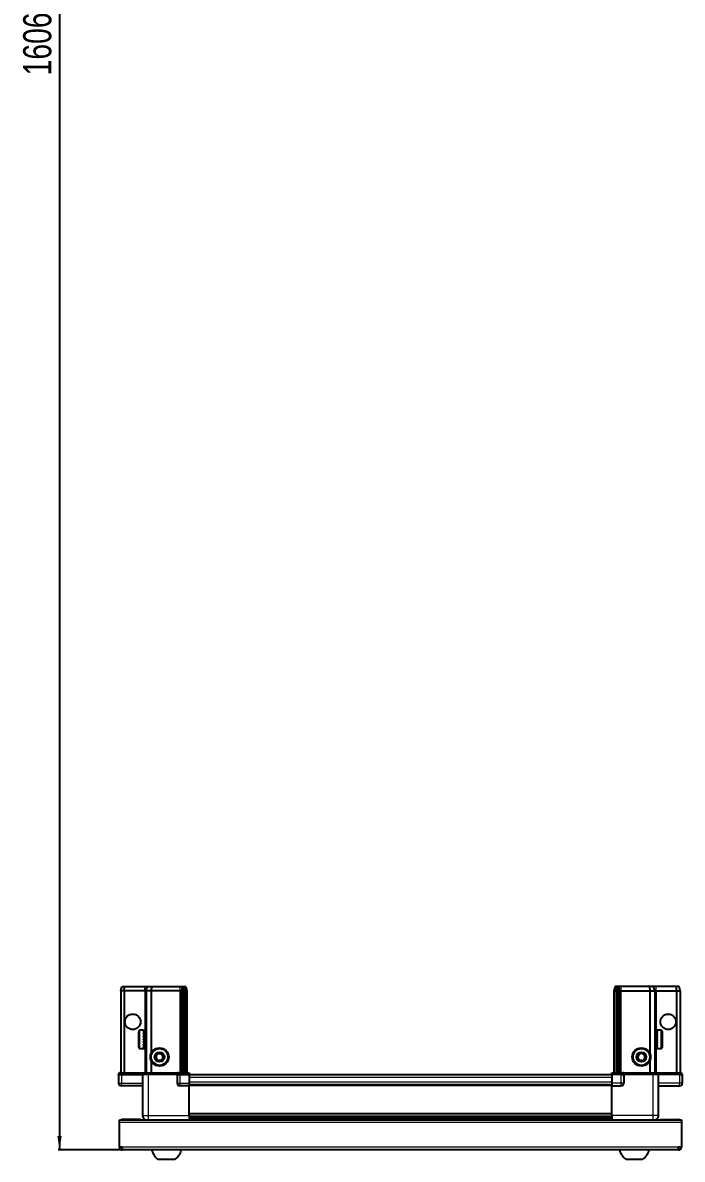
# Model space of a CAD drawing. Header units: millimetres. Extents: x 1021 to 3841, y -1038 to 1690.
# Drawn here: x 1077 to 1545, y -1038 to -231 of the extents above; entities that cross this region are included whole.
import ezdxf

# ---------------------------------------------------------------- set-up
doc = ezdxf.new("R2010")
doc.units = ezdxf.units.MM
doc.layers.add('FORMAT', color=7, linetype='Continuous')
doc.styles.add('SLDTEXTSTYLE0', font='TXT', dxfattribs={"width": 0.75})
doc.dimstyles.new('SLDDIMSTYLE0', dxfattribs={"dimtxt": 20, "dimasz": 10, "dimexe": 0, "dimexo": 0.0625, "dimgap": 5, "dimtad": 2, "dimdec": 1, "dimrnd": 1e-09, "dimzin": 12, "dimdsep": 46, "dimtxsty": 'SLDTEXTSTYLE0', "dimsah": 1, "dimcen": 0.09, "dimadec": 0, "dimazin": 3, "dimtfac": 1, "dimtofl": 0, "dimtmove": 0, "dimatfit": 3, "dimfxl": 0, "dimfrac": 2, "dimtolj": 1, "dimtzin": 12, "dimarcsym": 0})

# ---------------------------------------------------------------- blocks, each defined once
blk = doc.blocks.new('_D_8')
at = {"layer": 'FORMAT'}
for p, q in [((1146.72, 575.42), (1101.63, 575.42)), ((1102.63, 575.42), (1102.63, -1031.28)), ((1147.22, -1031.28), (1101.63, -1031.28))]:
    blk.add_line(p, q, dxfattribs=at)
for points in [[(1102.63, 575.42), (1101.09, 565.42), (1104.17, 565.42)], [(1102.63, -1031.28), (1104.17, -1021.28), (1101.09, -1021.28)]]:
    blk.add_solid(points, dxfattribs=at)
at = {"layer": 'FORMAT', "insert": (1076.85, -268.57), "char_height": 20, "attachment_point": 1, "rotation": 90, "style": 'SLDTEXTSTYLE0'}
blk.add_mtext('1606,7', dxfattribs=at)

msp = doc.modelspace()

# ---------------------------------------------------------------- linework, layer by layer
at = {"color": 7, "linetype": 'Continuous', "lineweight": 25}
for p, q in [((1146.13, -918.28), (1146.93, -915.28)), ((1146.13, -918.28), (1146.13, -976.58)), ((1148.63, -918.28), (1146.13, -918.28)), ((1146.93, -915.28), (1148.78, -915.28)), ((1148.63, -918.28), (1148.78, -915.28)), ((1163.13, -918.28), (1148.63, -918.28)), ((1148.63, -918.28), (1148.63, -976.58)), ((1148.78, -915.28), (1163.13, -915.28)), ((1163.13, -915.28), (1164.93, -915.28)), ((1164.13, -918.28), (1163.13, -918.28)), ((1164.13, -918.28), (1164.93, -915.28)), ((1164.13, -918.28), (1164.13, -976.58)), ((1167.63, -918.28), (1164.13, -918.28)), ((1164.93, -915.28), (1167.96, -915.28)), ((1167.96, -915.28), (1167.63, -918.28)), ((1188.13, -918.28), (1167.63, -918.28)), ((1167.63, -918.28), (1167.63, -962.78)), ((1167.96, -915.28), (1188.13, -915.28)), ((1188.13, -915.28), (1189.93, -915.28)), ((1189.13, -918.28), (1188.13, -918.28)), ((1189.93, -915.28), (1189.13, -918.28)), ((1190.13, -918.28), (1189.13, -918.28)), ((1189.13, -918.28), (1189.13, -976.58)), ((1189.93, -915.28), (1190.67, -915.28)), ((1190.67, -915.28), (1190.13, -918.28)), ((1190.13, -918.28), (1190.13, -976.58)), ((1191.63, -918.28), (1190.13, -918.28)), ((1190.67, -915.28), (1191.17, -915.28)), ((1191.17, -915.28), (1192.33, -915.28)), ((1191.17, -915.28), (1191.63, -918.28)), ((1191.63, -918.28), (1191.63, -976.58)), ((1193.13, -918.28), (1191.63, -918.28)), ((1192.33, -915.28), (1193.13, -918.28)), ((1193.13, -918.28), (1193.13, -976.58)), ((1496.93, -915.28), (1496.13, -918.28)), ((1496.13, -918.28), (1497.63, -918.28)), ((1496.13, -918.28), (1496.13, -976.58)), ((1498.08, -915.28), (1496.93, -915.28)), ((1498.08, -915.28), (1497.63, -918.28)), ((1497.63, -918.28), (1499.13, -918.28)), ((1497.63, -918.28), (1497.63, -976.58)), ((1498.58, -915.28), (1498.08, -915.28)), ((1498.58, -915.28), (1499.13, -918.28)), ((1499.33, -915.28), (1498.58, -915.28)), ((1499.13, -918.28), (1499.13, -976.58)), ((1499.13, -918.28), (1500.13, -918.28)), ((1499.33, -915.28), (1500.13, -918.28)), ((1501.13, -915.28), (1499.33, -915.28)), ((1500.13, -918.28), (1500.13, -976.58)), ((1500.13, -918.28), (1501.13, -918.28)), ((1521.3, -915.28), (1501.13, -915.28)), ((1501.13, -918.28), (1521.63, -918.28)), ((1521.3, -915.28), (1521.63, -918.28)), ((1524.33, -915.28), (1521.3, -915.28)), ((1521.63, -918.28), (1521.63, -962.78)), ((1521.63, -918.28), (1525.13, -918.28)), ((1525.13, -918.28), (1524.33, -915.28)), ((1526.13, -915.28), (1524.33, -915.28)), ((1525.13, -918.28), (1525.13, -976.58)), ((1525.13, -918.28), (1526.13, -918.28)), ((1540.47, -915.28), (1526.13, -915.28)), ((1526.13, -918.28), (1540.63, -918.28)), ((1540.63, -918.28), (1540.47, -915.28)), ((1542.33, -915.28), (1540.47, -915.28)), ((1540.63, -918.28), (1540.63, -976.58)), ((1540.63, -918.28), (1543.13, -918.28)), ((1543.13, -918.28), (1542.33, -915.28)), ((1543.13, -918.28), (1543.13, -976.58)), ((1158.93, -958.48), (1158.93, -947.08)), ((1162.13, -946.28), (1159.73, -946.28)), ((1162.13, -946.28), (1162.13, -946.29)), ((1162.13, -946.29), (1162.63, -946.29)), ((1162.13, -946.47), (1162.63, -946.47)), ((1162.13, -946.47), (1162.13, -946.69)), ((1162.13, -946.69), (1162.63, -946.69)), ((1162.13, -947.27), (1162.63, -947.27)), ((1162.13, -947.27), (1162.13, -947.69)), ((1162.13, -947.69), (1162.63, -947.69)), ((1162.13, -948.6), (1162.63, -948.6)), ((1162.13, -948.6), (1162.13, -949.19)), ((1162.13, -949.19), (1162.63, -949.19)), ((1162.13, -950.35), (1162.63, -950.35)), ((1162.13, -950.35), (1162.13, -951.04)), ((1162.13, -951.04), (1162.63, -951.04)), ((1162.63, -946.47), (1162.63, -946.29)), ((1162.63, -946.69), (1162.63, -946.47)), ((1162.63, -947.27), (1162.63, -946.69)), ((1162.63, -947.69), (1162.63, -947.27)), ((1162.63, -948.6), (1162.63, -947.69)), ((1162.73, -948.38), (1162.63, -948.38)), ((1162.63, -949.19), (1162.63, -948.6)), ((1162.63, -950.35), (1162.63, -949.19)), ((1162.63, -951.04), (1162.63, -950.35)), ((1162.63, -952.33), (1162.63, -951.04)), ((1162.73, -957.18), (1162.73, -948.38)), ((1163.61, -949.47), (1163.13, -948.78)), ((1163.13, -956.78), (1163.13, -948.78)), ((1164.1, -948.78), (1163.61, -949.47)), ((1163.61, -956.09), (1163.61, -949.47)), ((1164.13, -948.78), (1164.1, -948.78)), ((1164.1, -956.78), (1164.1, -948.78)), ((1525.16, -948.78), (1525.13, -948.78)), ((1525.65, -949.47), (1525.16, -948.78)), ((1525.16, -948.78), (1525.16, -956.78)), ((1526.13, -948.78), (1525.65, -949.47)), ((1525.65, -949.47), (1525.65, -956.09)), ((1526.13, -948.78), (1526.13, -956.78)), ((1526.63, -948.38), (1526.53, -948.38)), ((1526.53, -948.38), (1526.53, -957.18)), ((1529.53, -946.28), (1526.63, -946.28)), ((1527.13, -946.28), (1526.63, -946.28)), ((1526.63, -946.28), (1526.63, -946.33)), ((1526.63, -946.33), (1526.63, -946.61)), ((1527.13, -946.33), (1526.63, -946.33)), ((1527.13, -946.61), (1526.63, -946.61)), ((1526.63, -946.61), (1526.63, -946.89)), ((1527.13, -946.89), (1526.63, -946.89)), ((1526.63, -946.89), (1526.63, -947.55)), ((1527.13, -947.55), (1526.63, -947.55)), ((1526.63, -947.55), (1526.63, -948.02)), ((1526.63, -948.02), (1526.63, -949)), ((1527.13, -948.02), (1526.63, -948.02)), ((1527.13, -949), (1526.63, -949)), ((1526.63, -949), (1526.63, -949.62)), ((1526.63, -949.62), (1526.63, -950.82)), ((1527.13, -949.62), (1526.63, -949.62)), ((1527.13, -950.82), (1526.63, -950.82)), ((1526.63, -950.82), (1526.63, -951.45)), ((1527.13, -951.45), (1526.63, -951.45)), ((1526.63, -951.53), (1526.63, -952.83)), ((1527.13, -951.53), (1526.63, -951.53)), ((1527.13, -946.33), (1527.13, -946.28)), ((1527.13, -946.89), (1527.13, -946.61)), ((1527.13, -948.02), (1527.13, -947.55)), ((1527.13, -949.62), (1527.13, -949)), ((1527.13, -951.53), (1527.13, -950.82)), ((1530.33, -947.08), (1530.33, -958.48)), ((1159.73, -959.28), (1162.13, -959.28)), ((1162.13, -952.33), (1162.63, -952.33)), ((1162.13, -952.33), (1162.13, -953.07)), ((1162.13, -952.47), (1162.63, -952.47)), ((1162.13, -952.97), (1162.63, -952.97)), ((1162.13, -953.07), (1162.63, -953.07)), ((1162.13, -954.35), (1162.63, -954.35)), ((1162.13, -954.35), (1162.13, -955.06)), ((1162.13, -955.06), (1162.63, -955.06)), ((1162.13, -956.22), (1162.63, -956.22)), ((1162.13, -956.22), (1162.13, -956.83)), ((1162.13, -956.83), (1162.63, -956.83)), ((1162.13, -957.76), (1162.63, -957.76)), ((1162.13, -957.76), (1162.13, -958.2)), ((1162.13, -958.2), (1162.63, -958.2)), ((1162.13, -958.81), (1162.63, -958.81)), ((1162.13, -958.81), (1162.13, -959.04)), ((1162.13, -959.04), (1162.63, -959.04)), ((1162.13, -959.26), (1162.63, -959.26)), ((1162.13, -959.26), (1162.13, -959.28)), ((1162.13, -959.27), (1162.63, -959.27)), ((1162.63, -952.47), (1162.63, -952.33)), ((1162.63, -953.07), (1162.63, -952.97)), ((1162.63, -954.35), (1162.63, -953.07)), ((1162.63, -955.06), (1162.63, -954.35)), ((1162.63, -956.22), (1162.63, -955.06)), ((1162.63, -956.83), (1162.63, -956.22)), ((1162.63, -957.76), (1162.63, -956.83)), ((1162.63, -957.18), (1162.73, -957.18)), ((1162.63, -958.2), (1162.63, -957.76)), ((1162.63, -958.81), (1162.63, -958.2)), ((1162.63, -959.04), (1162.63, -958.81)), ((1162.63, -959.26), (1162.63, -959.04)), ((1162.63, -959.27), (1162.63, -959.26)), ((1163.13, -956.78), (1163.61, -956.09)), ((1163.61, -956.09), (1164.1, -956.78)), ((1164.1, -956.78), (1164.13, -956.78)), ((1525.13, -956.78), (1525.16, -956.78)), ((1525.16, -956.78), (1525.65, -956.09)), ((1525.65, -956.09), (1526.13, -956.78)), ((1526.53, -957.18), (1526.63, -957.18)), ((1527.13, -952.83), (1526.63, -952.83)), ((1527.13, -953.31), (1526.63, -953.31)), ((1526.63, -953.31), (1526.63, -953.57)), ((1526.63, -953.57), (1526.63, -954.84)), ((1527.13, -953.57), (1526.63, -953.57)), ((1527.13, -954.84), (1526.63, -954.84)), ((1526.63, -954.84), (1526.63, -955.52)), ((1526.63, -955.52), (1526.63, -956.64)), ((1527.13, -955.52), (1526.63, -955.52)), ((1527.13, -956.64), (1526.63, -956.64)), ((1526.63, -956.64), (1526.63, -957.21)), ((1526.63, -957.21), (1526.63, -958.07)), ((1527.13, -957.21), (1526.63, -957.21)), ((1527.13, -958.07), (1526.63, -958.07)), ((1526.63, -958.07), (1526.63, -958.46)), ((1526.63, -958.46), (1526.63, -958.98)), ((1527.13, -958.46), (1526.63, -958.46)), ((1527.13, -958.98), (1526.63, -958.98)), ((1526.63, -958.98), (1526.63, -959.16)), ((1526.63, -959.16), (1526.63, -959.28)), ((1527.13, -959.16), (1526.63, -959.16)), ((1526.63, -959.28), (1529.53, -959.28)), ((1527.13, -953.57), (1527.13, -952.83)), ((1527.13, -955.52), (1527.13, -954.84)), ((1527.13, -957.21), (1527.13, -956.64)), ((1527.13, -958.46), (1527.13, -958.07)), ((1527.13, -959.16), (1527.13, -958.98)), ((1167.63, -967.78), (1167.63, -976.58)), ((1521.63, -967.78), (1521.63, -976.58)), ((1145.13, -976.58), (1144.63, -977.45)), ((1144.63, -977.78), (1144.63, -977.45)), ((1144.63, -977.78), (1146.63, -977.78)), ((1144.63, -977.78), (1144.63, -983.78)), ((1146.63, -976.58), (1145.13, -976.58)), ((1146.63, -976.58), (1161.43, -976.58)), ((1161.43, -977.78), (1146.63, -977.78)), ((1146.63, -977.78), (1161.43, -977.78)), ((1161.43, -976.58), (1161.63, -976.58)), ((1161.63, -977.78), (1161.43, -977.78)), ((1161.63, -977.78), (1161.63, -976.58)), ((1161.63, -976.58), (1165.63, -976.58)), ((1165.63, -977.78), (1161.63, -977.78)), ((1161.63, -977.78), (1161.63, -1006.78)), ((1165.63, -976.58), (1185.93, -976.58)), ((1185.93, -977.78), (1165.63, -977.78)), ((1185.93, -976.58), (1186.13, -976.58)), ((1186.13, -977.78), (1185.93, -977.78)), ((1186.13, -977.78), (1186.13, -976.58)), ((1186.81, -976.58), (1186.13, -976.58)), ((1186.13, -977.78), (1188.13, -977.78)), ((1186.13, -977.78), (1186.13, -983.78)), ((1186.81, -976.58), (1194.63, -976.58)), ((1194.63, -977.45), (1188.13, -977.45)), ((1194.63, -977.78), (1188.13, -977.78)), ((1188.13, -977.78), (1194.63, -977.78)), ((1194.63, -976.58), (1194.63, -977.45)), ((1194.63, -977.45), (1194.63, -977.45)), ((1194.63, -977.78), (1194.63, -977.45)), ((1194.63, -977.78), (1194.63, -977.78)), ((1194.63, -977.78), (1194.63, -983.78)), ((1494.63, -977.93), (1194.63, -977.93)), ((1194.63, -983.78), (1194.63, -985.78)), ((1494.63, -977.45), (1494.63, -976.58)), ((1494.63, -976.58), (1502.45, -976.58)), ((1501.13, -977.45), (1494.63, -977.45)), ((1494.63, -977.78), (1494.63, -977.45)), ((1501.13, -977.78), (1494.63, -977.78)), ((1494.63, -977.78), (1494.63, -983.78)), ((1494.63, -983.78), (1494.63, -985.78)), ((1501.13, -977.78), (1503.13, -977.78)), ((1503.13, -977.78), (1501.13, -977.78)), ((1503.13, -976.58), (1502.45, -976.58)), ((1503.13, -977.78), (1503.13, -976.58)), ((1503.13, -976.58), (1503.33, -976.58)), ((1503.33, -977.78), (1503.13, -977.78)), ((1503.13, -977.78), (1503.13, -983.78)), ((1503.33, -976.58), (1523.63, -976.58)), ((1523.63, -977.78), (1503.33, -977.78)), ((1523.63, -976.58), (1527.63, -976.58)), ((1527.63, -977.78), (1523.63, -977.78)), ((1527.63, -977.78), (1527.63, -976.58)), ((1527.63, -976.58), (1527.83, -976.58)), ((1527.83, -977.78), (1527.63, -977.78)), ((1527.63, -977.78), (1527.63, -1006.78)), ((1527.83, -976.58), (1542.63, -976.58)), ((1542.63, -977.78), (1527.83, -977.78)), ((1544.13, -976.58), (1542.63, -976.58)), ((1542.63, -977.78), (1544.63, -977.78)), ((1544.63, -977.45), (1544.13, -976.58)), ((1544.63, -977.45), (1544.13, -976.58)), ((1544.63, -977.78), (1544.63, -977.45)), ((1544.63, -977.78), (1544.63, -977.45)), ((1544.63, -977.78), (1544.63, -977.78)), ((1544.63, -977.78), (1544.63, -983.78)), ((1161.63, -985.78), (1146.63, -985.78)), ((1194.63, -985.78), (1188.13, -985.78)), ((1494.63, -985.13), (1194.63, -985.13)), ((1194.63, -1006.78), (1194.63, -985.78)), ((1494.63, -985.78), (1501.13, -985.78)), ((1494.63, -1006.78), (1494.63, -985.78)), ((1527.63, -985.78), (1542.63, -985.78)), ((1194.63, -1007.8), (1494.63, -1007.8)), ((1194.63, -1007.84), (1494.63, -1007.84)), ((1145.13, -1009.78), (1544.13, -1009.78)), ((1145.13, -1011.88), (1145.13, -1009.78)), ((1145.13, -1029.18), (1145.13, -1011.88)), ((1160.13, -1009.68), (1147.23, -1009.68)), ((1160.13, -1009.68), (1160.13, -1009.78)), ((1218.51, -1009.63), (1194.63, -1009.63)), ((1213.13, -1009.78), (1213.13, -1009.63)), ((1213.17, -1009.78), (1213.17, -1009.63)), ((1213.44, -1009.78), (1213.44, -1009.63)), ((1213.7, -1009.78), (1213.7, -1009.63)), ((1214.35, -1009.78), (1214.35, -1009.63)), ((1214.82, -1009.78), (1214.82, -1009.63)), ((1215.78, -1009.78), (1215.78, -1009.63)), ((1216.4, -1009.78), (1216.4, -1009.63)), ((1217.59, -1009.78), (1217.59, -1009.63)), ((1218.25, -1009.78), (1218.25, -1009.63)), ((1218.3, -1009.78), (1218.3, -1009.63)), ((1219.6, -1009.63), (1218.51, -1009.63)), ((1219.6, -1009.78), (1219.6, -1009.63)), ((1219.6, -1009.63), (1219.6, -1009.63)), ((1220.33, -1009.63), (1219.6, -1009.63)), ((1219.61, -1009.78), (1219.61, -1009.63)), ((1220.11, -1009.78), (1220.11, -1009.63)), ((1220.33, -1009.78), (1220.33, -1009.63)), ((1220.75, -1009.63), (1220.33, -1009.63)), ((1220.33, -1009.63), (1220.33, -1009.63)), ((1468.51, -1009.63), (1220.75, -1009.63)), ((1221.61, -1009.78), (1221.61, -1009.63)), ((1222.3, -1009.78), (1222.3, -1009.63)), ((1223.42, -1009.78), (1223.42, -1009.63)), ((1224, -1009.78), (1224, -1009.63)), ((1224.87, -1009.78), (1224.87, -1009.63)), ((1225.27, -1009.78), (1225.27, -1009.63)), ((1225.8, -1009.78), (1225.8, -1009.63)), ((1225.99, -1009.78), (1225.99, -1009.63)), ((1226.13, -1009.78), (1226.13, -1009.63)), ((1463.13, -1009.78), (1463.13, -1009.63)), ((1463.3, -1009.78), (1463.3, -1009.63)), ((1463.51, -1009.78), (1463.51, -1009.63)), ((1464.07, -1009.78), (1464.07, -1009.63)), ((1464.49, -1009.78), (1464.49, -1009.63)), ((1465.39, -1009.78), (1465.39, -1009.63)), ((1465.97, -1009.78), (1465.97, -1009.63)), ((1467.12, -1009.78), (1467.12, -1009.63)), ((1467.81, -1009.78), (1467.81, -1009.63)), ((1469.09, -1009.63), (1468.51, -1009.63)), ((1469.09, -1009.78), (1469.09, -1009.63)), ((1469.1, -1009.63), (1469.09, -1009.63)), ((1469.83, -1009.63), (1469.1, -1009.63)), ((1469.27, -1009.78), (1469.27, -1009.63)), ((1469.77, -1009.78), (1469.77, -1009.63)), ((1469.83, -1009.78), (1469.83, -1009.63)), ((1470.86, -1009.63), (1469.83, -1009.63)), ((1469.83, -1009.63), (1469.83, -1009.63)), ((1494.63, -1009.63), (1470.75, -1009.63)), ((1471.12, -1009.78), (1471.12, -1009.63)), ((1471.83, -1009.78), (1471.83, -1009.63)), ((1473, -1009.78), (1473, -1009.63)), ((1473.61, -1009.78), (1473.61, -1009.63)), ((1474.55, -1009.78), (1474.55, -1009.63)), ((1475, -1009.78), (1475, -1009.63)), ((1475.62, -1009.78), (1475.62, -1009.63)), ((1475.87, -1009.78), (1475.87, -1009.63)), ((1476.11, -1009.78), (1476.11, -1009.63)), ((1476.13, -1009.78), (1476.13, -1009.63)), ((1529.13, -1009.68), (1529.13, -1009.78)), ((1529.13, -1009.68), (1542.03, -1009.68)), ((1544.13, -1009.78), (1544.13, -1011.88)), ((1544.13, -1011.88), (1544.13, -1029.18)), ((1147.23, -1029.18), (1145.13, -1029.18)), ((1147.23, -1029.18), (1147.23, -1031.28)), ((1542.03, -1031.28), (1147.23, -1031.28)), ((1544.13, -1029.18), (1542.03, -1029.18)), ((1542.03, -1031.28), (1542.03, -1029.18)), ((1172.63, -1037.88), (1184.63, -1037.88)), ((1504.63, -1037.88), (1516.63, -1037.88))]:
    msp.add_line(p, q, dxfattribs=at)
at = {"color": 8, "linetype": 'Continuous', "lineweight": 18}
for p, q in [((1163.13, -918.28), (1163.13, -915.28)), ((1163.13, -918.28), (1163.13, -948.78)), ((1188.13, -915.28), (1188.13, -918.28)), ((1188.13, -918.28), (1188.13, -976.58)), ((1501.13, -915.28), (1501.13, -918.28)), ((1501.13, -918.28), (1501.13, -976.58)), ((1526.13, -918.28), (1526.13, -915.28)), ((1526.13, -918.28), (1526.13, -948.78)), ((1159.73, -959.28), (1159.73, -946.28)), ((1529.53, -946.28), (1529.53, -959.28)), ((1163.13, -956.78), (1163.13, -976.58)), ((1526.13, -956.78), (1526.13, -976.58)), ((1144.63, -983.78), (1146.63, -983.78)), ((1146.63, -977.78), (1146.63, -976.58)), ((1146.63, -977.78), (1146.63, -983.78)), ((1146.63, -983.78), (1161.63, -983.78)), ((1146.63, -985.78), (1146.63, -983.78)), ((1161.43, -977.78), (1161.43, -976.58)), ((1165.63, -977.78), (1165.63, -976.58)), ((1165.63, -977.78), (1165.63, -1006.78)), ((1185.93, -977.78), (1185.93, -976.58)), ((1186.13, -983.78), (1188.13, -983.78)), ((1188.13, -977.78), (1188.13, -977.45)), ((1188.13, -977.78), (1188.13, -983.78)), ((1188.13, -983.78), (1194.63, -983.78)), ((1188.13, -983.78), (1188.13, -985.78)), ((1194.63, -977.78), (1194.63, -977.45)), ((1494.63, -979.93), (1194.63, -979.93)), ((1494.63, -983.13), (1194.63, -983.13)), ((1501.13, -983.78), (1494.63, -983.78)), ((1501.13, -977.78), (1501.13, -977.45)), ((1501.13, -977.78), (1501.13, -983.78)), ((1501.13, -983.78), (1501.13, -985.78)), ((1503.13, -983.78), (1501.13, -983.78)), ((1503.33, -976.58), (1503.33, -977.78)), ((1523.63, -977.78), (1523.63, -976.58)), ((1523.63, -977.78), (1523.63, -1006.78)), ((1542.63, -983.78), (1527.63, -983.78)), ((1527.83, -976.58), (1527.83, -977.78)), ((1542.63, -977.78), (1542.63, -976.58)), ((1542.63, -977.78), (1542.63, -983.78)), ((1544.63, -983.78), (1542.63, -983.78)), ((1542.63, -985.78), (1542.63, -983.78)), ((1494.63, -985.78), (1194.63, -985.78)), ((1165.63, -1006.78), (1194.63, -1006.78)), ((1194.63, -1005.18), (1494.63, -1005.18)), ((1494.63, -1006.6), (1194.63, -1006.6)), ((1523.63, -1006.78), (1494.63, -1006.78)), ((1544.13, -1011.88), (1145.13, -1011.88)), ((1147.23, -1009.78), (1147.23, -1009.68)), ((1194.63, -1009.04), (1494.63, -1009.04)), ((1542.03, -1009.78), (1542.03, -1009.68)), ((1542.03, -1029.18), (1147.23, -1029.18))]:
    msp.add_line(p, q, dxfattribs=at)
at = {"color": 7, "linetype": 'Continuous', "lineweight": 25, "flags": 128}
for points in [[(1147.23, -1009.68), (1146.82, -1009.72), (1146.59, -1009.78)], [(1542.67, -1009.78), (1542.44, -1009.72), (1542.03, -1009.68)]]:
    msp.add_lwpolyline(points, dxfattribs=at)
at = {"color": 7, "linetype": 'Continuous', "lineweight": 25}
for centre, radius in [((1154.63, -940.28), 5.5), ((1534.63, -940.28), 5.5), ((1173.63, -965.28), 6.5), ((1515.63, -965.28), 6.5), ((1173.63, -965.28), 3.46), ((1515.63, -965.28), 3.46)]:
    msp.add_circle(centre, radius, dxfattribs=at)
at = {"color": 8, "linetype": 'Continuous', "lineweight": 18}
for centre in [(1173.63, -965.28), (1515.63, -965.28)]:
    msp.add_circle(centre, 5.7, dxfattribs=at)
at = {"color": 7, "linetype": 'Continuous', "lineweight": 25}
for centre, radius, start, end in [((1159.73, -947.08), 0.8, 90, 180), ((1163.13, -948.38), 0.4, 180, 270), ((1526.13, -948.38), 0.4, 270, 0), ((1529.53, -947.08), 0.8, 360, 90), ((1159.73, -958.48), 0.8, 180, 270), ((1163.13, -957.18), 0.4, 90, 180), ((1526.13, -957.18), 0.4, 360, 90), ((1529.53, -958.48), 0.8, 270, 0), ((1173.63, -965.28), 2.5, 147.37605, 207.37605), ((1173.63, -965.28), 2.5, 207.37605, 267.37605), ((1173.63, -965.28), 2.5, 87.37605, 147.37605), ((1173.63, -965.28), 2.5, 267.37605, 327.37605), ((1173.63, -965.28), 2.5, 27.37605, 87.37605), ((1173.63, -965.28), 2.5, 327.37605, 27.37605), ((1515.63, -965.28), 2.5, 134.67671, 194.67671), ((1515.63, -965.28), 2.5, 194.67671, 254.67671), ((1515.63, -965.28), 2.5, 74.67671, 134.67671), ((1515.63, -965.28), 2.5, 254.67671, 314.67671), ((1515.63, -965.28), 2.5, 14.67671, 74.67671), ((1515.63, -965.28), 2.5, 314.67671, 14.67671), ((1146.63, -983.78), 2, 180, 270), ((1188.13, -983.78), 2, 180, 270), ((1501.13, -983.78), 2, 270, 0), ((1542.63, -983.78), 2, 270, 0), ((1147.23, -1029.18), 2.1, 180, 270), ((1147.23, -1029.18), 0.6, 180, 270), ((1179.65, -1028.26), 11.91, 194.70035, 233.8734), ((1177.6, -1028.26), 11.91, 306.1266, 345.29965), ((1511.65, -1028.26), 11.91, 194.70035, 233.8734), ((1509.6, -1028.26), 11.91, 306.1266, 345.29965), ((1542.03, -1029.18), 2.1, 270, 0), ((1542.03, -1029.18), 0.6, 270, 0)]:
    msp.add_arc(centre, radius, start, end, dxfattribs=at)
for centre, start_param, end_param in [((1188.13, -973.98), 2.418858, 3.141593), ((1501.13, -973.98), 3.141593, 3.864327)]:
    msp.add_ellipse(centre, major_axis=(0, 3.46), ratio=0.57735, start_param=start_param, end_param=end_param, dxfattribs=at)
for points, knots in [([(1170.75, -965.15), (1171.02, -964.71), (1171.54, -963.9), (1172.06, -963.09), (1172.3, -962.72)], [0, 0, 0, 0, 0.534686, 1, 1, 1, 1]), ([(1172.07, -967.71), (1172.02, -967.6), (1171.74, -967.07), (1171.28, -966.19), (1170.9, -965.45), (1170.75, -965.15)], [0, 0, 0, 0, 0.133125, 0.637099, 1, 1, 1, 1]), ([(1174.96, -967.84), (1174.44, -967.82), (1173.48, -967.78), (1172.52, -967.73), (1172.07, -967.71)], [0, 0, 0, 0, 0.534686, 1, 1, 1, 1]), ([(1172.3, -962.72), (1172.82, -962.74), (1173.78, -962.78), (1174.74, -962.83), (1175.19, -962.85)], [0, 0, 0, 0, 0.534686, 1, 1, 1, 1]), ([(1176.51, -965.41), (1176.23, -965.85), (1175.71, -966.66), (1175.2, -967.47), (1174.96, -967.84)], [0, 0, 0, 0, 0.534686, 1, 1, 1, 1]), ([(1175.19, -962.85), (1175.34, -963.15), (1175.72, -963.89), (1176.18, -964.77), (1176.46, -965.3), (1176.51, -965.41)], [0, 0, 0, 0, 0.362901, 0.866875, 1, 1, 1, 1]), ([(1512.85, -964.52), (1513.21, -964.15), (1513.9, -963.48), (1514.58, -962.8), (1514.9, -962.49)], [0, 0, 0, 0, 0.534686, 1, 1, 1, 1]), ([(1513.58, -967.31), (1513.49, -966.98), (1513.28, -966.18), (1513.03, -965.22), (1512.88, -964.64), (1512.85, -964.52)], [0, 0, 0, 0, 0.362901, 0.866875, 1, 1, 1, 1]), ([(1516.36, -968.07), (1515.86, -967.94), (1514.93, -967.68), (1514.01, -967.43), (1513.58, -967.31)], [0, 0, 0, 0, 0.534686, 1, 1, 1, 1]), ([(1514.9, -962.49), (1515.4, -962.62), (1516.33, -962.88), (1517.25, -963.13), (1517.68, -963.25)], [0, 0, 0, 0, 0.534686, 1, 1, 1, 1]), ([(1518.41, -966.04), (1518.05, -966.41), (1517.36, -967.08), (1516.68, -967.76), (1516.36, -968.07)], [0, 0, 0, 0, 0.534686, 1, 1, 1, 1]), ([(1517.68, -963.25), (1517.71, -963.37), (1517.87, -963.95), (1518.12, -964.91), (1518.33, -965.71), (1518.41, -966.04)], [0, 0, 0, 0, 0.133125, 0.637099, 1, 1, 1, 1]), ([(1161.63, -1006.78), (1161.68, -1007.22), (1161.75, -1007.9), (1162.18, -1008.71), (1162.64, -1009.27), (1163.04, -1009.63), (1163.3, -1009.76), (1163.35, -1009.78)], [0, 0, 0, 0, 0.363018, 0.558438, 0.758004, 0.95757, 1, 1, 1, 1]), ([(1194.63, -1006.78), (1194.63, -1007.18), (1194.63, -1007.97), (1194.63, -1008.98), (1194.63, -1009.61), (1194.63, -1009.77), (1194.63, -1009.78)], [0, 0, 0, 0, 0.32552, 0.65104, 0.97656, 1, 1, 1, 1]), ([(1494.63, -1006.78), (1494.63, -1007.18), (1494.63, -1007.97), (1494.63, -1008.98), (1494.63, -1009.61), (1494.63, -1009.77), (1494.63, -1009.78)], [0, 0, 0, 0, 0.32552, 0.65104, 0.97656, 1, 1, 1, 1]), ([(1527.63, -1006.78), (1527.58, -1007.22), (1527.51, -1007.9), (1527.08, -1008.71), (1526.62, -1009.27), (1526.22, -1009.63), (1525.95, -1009.76), (1525.91, -1009.78)], [0, 0, 0, 0, 0.363018, 0.558438, 0.758004, 0.95757, 1, 1, 1, 1])]:
    msp.add_open_spline(points, degree=3, knots=knots, dxfattribs=at)
at = {"color": 8, "linetype": 'Continuous', "lineweight": 18}
for points in [[(1161.63, -1006.78), (1161.69, -1006.78), (1161.81, -1006.78), (1162.73, -1006.78), (1164.06, -1006.78), (1165.11, -1006.78), (1165.63, -1006.78)], [(1527.63, -1006.78), (1527.57, -1006.78), (1527.45, -1006.78), (1526.52, -1006.78), (1525.2, -1006.78), (1524.15, -1006.78), (1523.63, -1006.78)]]:
    msp.add_open_spline(points, degree=3, dxfattribs=at)
for points in [[(1165.63, -1006.78), (1165.63, -1007.22), (1165.63, -1007.9), (1165.63, -1008.71), (1165.63, -1009.27), (1165.63, -1009.63), (1165.63, -1009.76), (1165.63, -1009.78)], [(1523.63, -1006.78), (1523.63, -1007.22), (1523.63, -1007.9), (1523.63, -1008.71), (1523.63, -1009.27), (1523.63, -1009.63), (1523.63, -1009.76), (1523.63, -1009.78)]]:
    msp.add_open_spline(points, degree=3, knots=[0, 0, 0, 0, 0.363018, 0.558438, 0.758004, 0.95757, 1, 1, 1, 1], dxfattribs=at)

# ---------------------------------------------------------------- dimensions: what is measured, and where the dimension line sits
at = {"layer": 'FORMAT'}
dim = msp.add_linear_dim(base=(1102.63, -1031.28), p1=(1146.73, 575.42), p2=(1147.23, -1031.28), angle=90, dimstyle='SLDDIMSTYLE0', dxfattribs=at)
dim.commit()
dim.dimension.update_dxf_attribs({"geometry": '_D_8', "text_midpoint": (1102.63, -227.93), "dimtype": 160})

doc.saveas('drawing.dxf')
